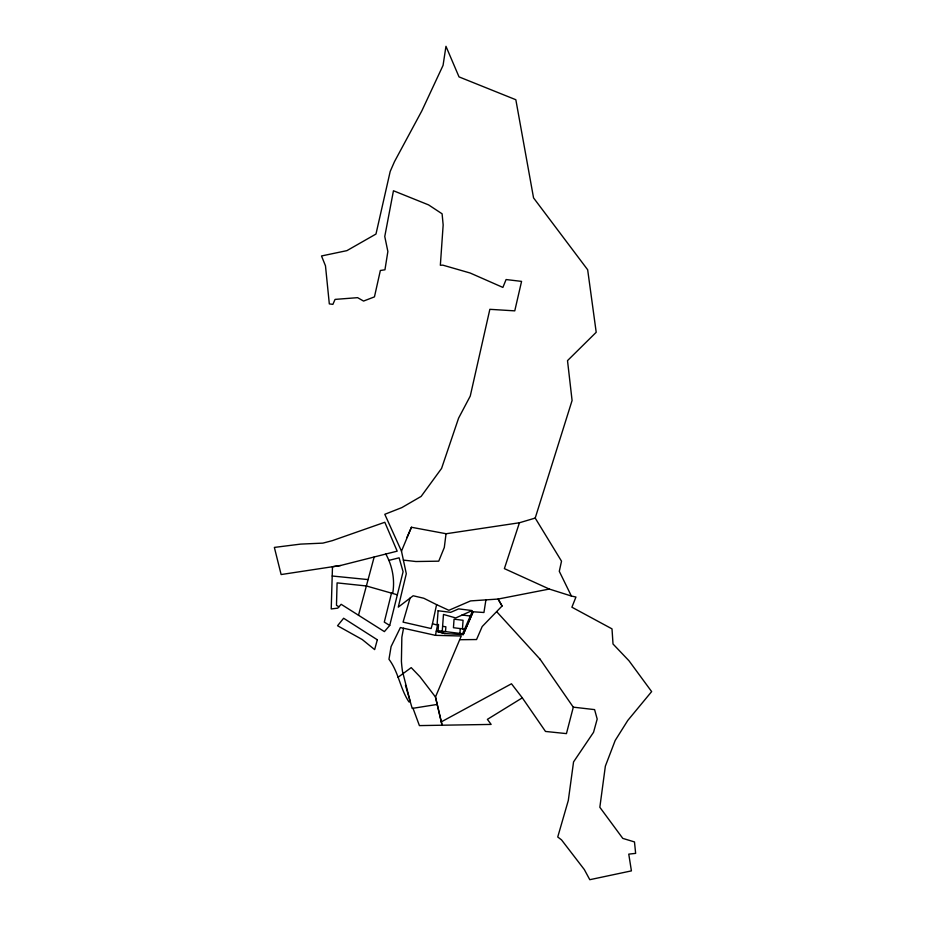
<?xml version="1.0" encoding="UTF-8"?>
<svg xmlns="http://www.w3.org/2000/svg" width="926" height="926" viewBox="0 0 926 926"><rect width="100%" height="100%" fill="white"/><g stroke="black" fill="none" stroke-linecap="round" stroke-linejoin="round"><path stroke-width="1.39" d="M442.246 631.208L443.473 614.459L455.742 617.943L471.843 610.697M445.51 631.613L445.869 626.775L442.593 626.358M459.921 633.419L460.268 628.569M462.444 628.847L463.069 620.293L454.064 619.17L453.439 627.712L464.597 629.113M535.205 518.074L519.428 522.762L446.031 533.758L444.306 547.486L438.739 561.168L415.924 561.526L403.389 560.103L401.479 551.167L384.799 514.3L401.815 507.61L421.133 496.417L441.575 468.417L458.59 418.147L470.246 396.096L489.854 309.319L514.763 310.858L521.57 281.388L506.094 279.548L502.876 287.419L470.165 273.02L442.836 265.149L440.348 265.264L443.16 224.96L442.096 213.802L428.588 204.901L393.457 190.756L384.765 236.5L387.867 251.502L384.95 269.79L380.355 270.485L374.451 296.876L363.559 301.066L357.61 297.663L335.05 299.399L332.885 304.365L329.32 303.902L325.477 265.82L321.507 255.97L346.891 250.645L375.979 234.046L390.193 171.46L394.464 161.68L421.828 110.888L443.068 65.352L445.962 46.3L459.03 76.893L515.84 99.73L533.55 197.886L587.663 269.767L596.205 332.284L567.511 360.631L572.083 400.495L535.205 518.074L561.515 561.179L559.292 571.319L571.365 596.02L575.949 597.038L571.898 607.201L612.005 628.87L613.012 643.998L628.997 660.782L651.638 691.595L627.793 720.428L615.177 740.487L605.361 766.138L599.84 807.275L622.781 838.389L634.484 841.931L635.641 853.378L628.766 854.131L631.416 870.88L589.793 879.7L584.329 869.572L561.526 839.882L557.741 836.988L568.309 800.458L573.553 761.913L593.554 732.292L597.189 719.051L594.596 709.617L573.333 707.163M392.682 593.485C395.078 580.058 392.439 565.902 385.806 554.037M485.918 599.874L483.939 612.503L473.14 611.785L463.197 634.646L444.908 633.581L436.285 631.185L437.477 625.166L432.477 623.742L436.586 604.643L423.819 598.254L413.158 595.765L398.284 607.132L406.294 573.715L403.389 560.103M403.539 628.245L401.849 637.227L401.409 661.164A128.702 119.246 26.7 0 0 402.521 671.5L410.241 701.665L408.922 701.873C400.09 688.608 398.631 672.068 388.966 659.266L391.096 646.568L400.402 627.55L435.463 635.34L436.296 631.173L444.897 633.558M391.501 593.138L384.29 622.11L389.719 625.467L384.394 631.613L341.15 604.296L337.759 608.15L331.219 608.949L332.48 566.735L340.479 565.52L397.185 551.155L384.811 522.264L332.318 540.657L322.896 543.122L300.626 544.106L274.362 547.416L281.122 574.548L340.479 565.52M389.719 625.467L403.088 571.736L399.106 557.811L388.874 560.404M358.501 615.246L374.173 556.977M432.477 623.742L431.111 628.534L403.065 622.122L410.079 598.092M519.428 522.762L504.381 568.622L549.292 589.052L571.365 596.02M401.479 551.167L411.433 527.264L446.054 533.723M473.117 611.773L463.185 634.634M540.02 659.115L573.298 707.198L566.446 733.612L545.495 731.447L522.31 697.845L487.389 719.363L491.15 724.421L442.084 725.22L435.475 697.012L461.252 636.012L435.463 635.34M406.85 537.636L411.457 527.23M436.586 604.643L448.879 610.303L470.605 600.905L498.095 599.053L502.089 605.974L482.18 626.555L476.554 639.542L459.701 639.716M398.076 677.265L411.213 667.623L419.964 676.744L435.475 697.012L442.084 725.22L419.409 725.602L413.008 708.286M441.297 721.863L511.476 683.782L522.31 697.845M549.292 589.052L498.095 599.053L502.054 606.009M437.222 704.431L412.209 708.413L405.438 685.147M332.202 576.007L368.097 579.595M461.958 614.98L470.292 616.022M397.347 594.805L366.383 585.973L337.087 582.882L336.474 605.326L338.939 606.808M496.625 611.611L539.997 659.138M438.102 610.755L437.118 624.182L438.53 624.587L438.079 630.687L462.583 633.754L471.681 612.838L471.855 610.523L458.659 608.88L450.696 612.329L438.102 610.755M377.322 639.785L374.648 649.601L362.286 639.565L337.55 625.745L343.627 618.255L377.322 639.785"/></g></svg>
